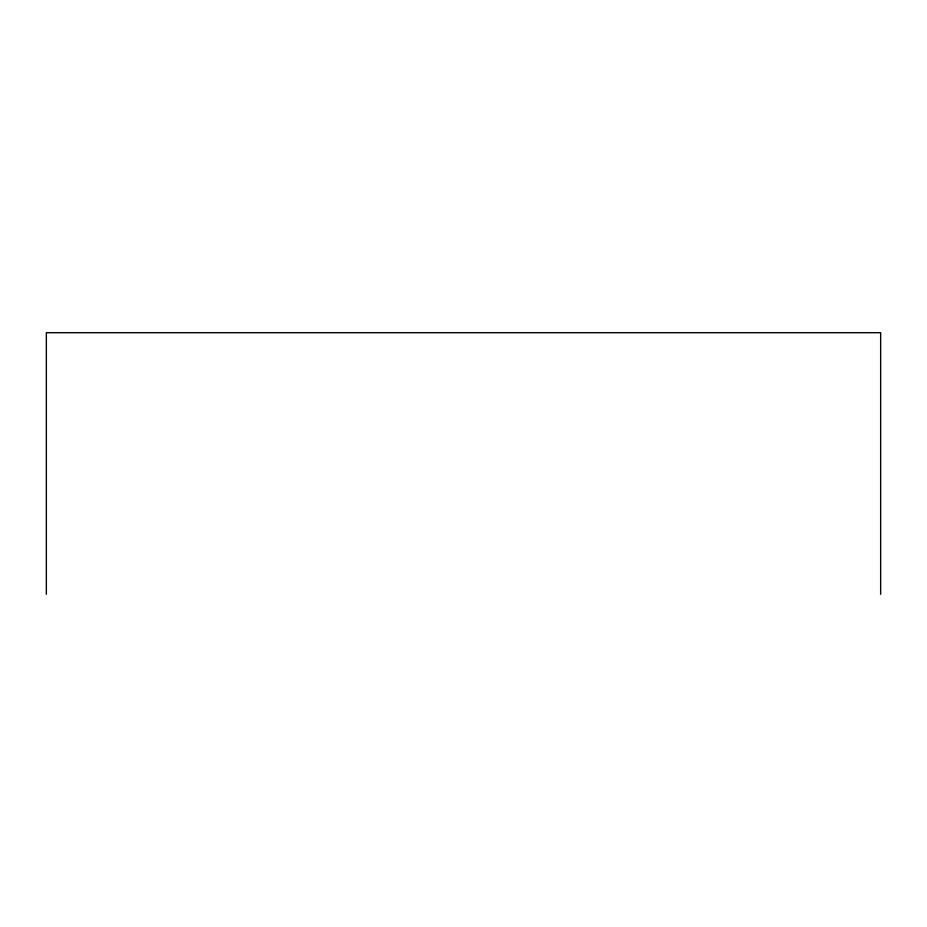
<?xml version="1.0" encoding="UTF-8"?>
<svg xmlns="http://www.w3.org/2000/svg" width="927" height="927" viewBox="0 0 927 927"><rect width="100%" height="100%" fill="white"/><g stroke="black" fill="none" stroke-linecap="round" stroke-linejoin="round"><path stroke-width="1.39" d="M880.65 594.311L880.65 332.689L46.35 332.689L46.35 594.311"/></g></svg>
